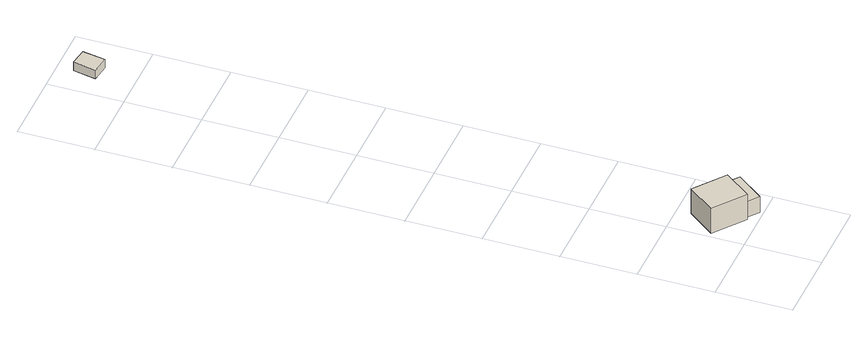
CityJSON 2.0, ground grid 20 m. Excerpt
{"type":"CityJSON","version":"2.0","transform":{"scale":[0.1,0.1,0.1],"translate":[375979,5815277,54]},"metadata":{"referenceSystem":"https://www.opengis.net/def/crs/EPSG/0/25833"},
"CityObjects":{
"building1":{"type":"Building","attributes":{"Gemeindeschluessel":"11000005","function":"31001_1010"},"address":[{"country":"Germany","locality":"Berlin","thoroughfareNumber":"113","thoroughfareName":"Kladower Damm"}],"children":["building1-1","building1-2"]},
"building1-1":{"type":"BuildingPart","attributes":{"BezugspunktDach":"2200","measuredHeight":7.7,"storeysAboveGround":2},"parents":["building1"],"geometry":[{"type":"MultiSurface","lod":"1","boundaries":[[[0,1,2,3]],[[4,5,6,7]],[[4,7,3,2]],[[5,4,2,1]],[[8,9,10,1,0]],[[6,5,11,12]],[[7,6,0,3]],[[12,11,10,9,8]]]}]},
"building1-2":{"type":"BuildingPart","attributes":{"BezugspunktDach":"2200","measuredHeight":4.75,"storeysAboveGround":2},"parents":["building1"],"geometry":[{"type":"Solid","lod":"1","boundaries":[[[[13,14,10,9]],[[11,15,16,12]],[[15,11,10,14]],[[16,15,14,13]],[[12,16,13,9]],[[11,12,9,10]]]]}]},
"building2":{"type":"Building","attributes":{"Gemeindeschluessel":"11000005","BezugspunktDach":"2200","function":"31001_2143","measuredHeight":2.56,"storeysAboveGround":1},"address":[{"country":"Germany","locality":"Berlin","thoroughfareNumber":"100 (1)","thoroughfareName":"Kladower Damm"}],"geometry":[{"type":"Solid","lod":"1","boundaries":[[[[17,18,19,20]],[[21,22,23,24]],[[21,24,20,19]],[[22,21,19,18]],[[23,22,18,17]],[[24,23,17,20]]]]}]}
},
"vertices":[
[83,23,92],[139,95,92],[56,158,92],[0,86,92],[56,158,16],[139,95,16],[83,23,16],[0,86,16],[83,23,62],[83,23,71],[139,95,71],[139,95,23],[83,23,23],
[111,1,71],[167,74,71],[167,74,23],[111,1,23],
[111,1691,30],[121,1752,30],[75,1759,30],[63,1698,30],[75,1759,4],[121,1752,4],[111,1691,4],[63,1698,4]
]}
